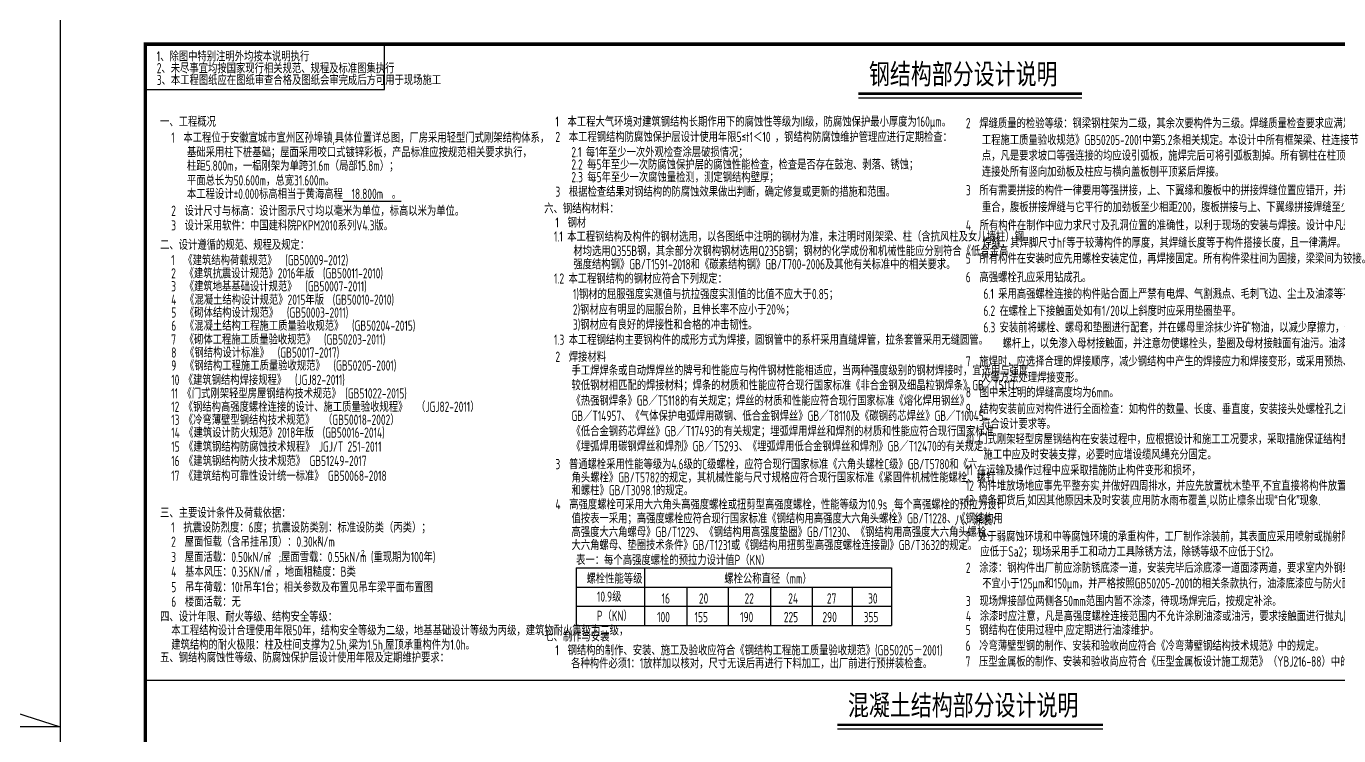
# Model space of a CAD drawing. Extents: x 9752569 to 9923256, y 1590558 to 2510207.
# Drawn here: x 9810322 to 9867987, y 2442609 to 2473795 of the extents above; entities that cross this region are included whole.
import ezdxf

# ---------------------------------------------------------------- set-up
doc = ezdxf.new("R2010")
doc.units = 0
doc.header["$LTSCALE"] = 1000
doc.header["$MEASUREMENT"] = 0
doc.layers.add('JZSM', color=3, linetype='CONTINUOUS')
doc.layers.add('PUB_TITLE', color=4, linetype='CONTINUOUS')
doc.styles.add('TSSD_REIN', font='atssdeng.shx', dxfattribs={"width": 0.7, "bigfont": 'atssdchn.shx'})
doc.styles.add('图签黑体', font='simhei.ttf', dxfattribs={"width": 0.75})

msp = doc.modelspace()

# ---------------------------------------------------------------- linework, layer by layer
at = {"layer": 'JZSM', "color": 1}
for p, q in [((9826055.5, 2471007.3), (9826055.5, 2473007.3)), ((9815555.5, 2471007.3), (9826055.5, 2471007.3))]:
    msp.add_line(p, q, dxfattribs=at)
at = {"layer": 'JZSM'}
for p, q in [((9846884.5, 2470651.2), (9856705.7, 2470651.2)), ((9834481.5, 2449986.3), (9834481.5, 2447460.9)), ((9834481.5, 2449986.3), (9848334.2, 2449986.3)), ((9837481.2, 2449986.3), (9837481.2, 2447460.9)), ((9848334.2, 2449986.3), (9848334.2, 2447460.9)), ((9834481.5, 2449144.5), (9848334.2, 2449144.5)), ((9839345.7, 2449144.5), (9839345.7, 2447460.9)), ((9841154.6, 2449144.5), (9841154.6, 2447460.9)), ((9843019, 2449144.5), (9843019, 2447460.9)), ((9844855.7, 2449144.5), (9844855.7, 2447460.9)), ((9846608.9, 2449144.5), (9846608.9, 2447460.9)), ((9834481.5, 2448302.7), (9848334.2, 2448302.7)), ((9834481.5, 2447460.9), (9848334.2, 2447460.9)), ((9845961.7, 2442911.5), (9857628.5, 2442911.5))]:
    msp.add_line(p, q, dxfattribs=at)
for points, const_width in [([(9846884.5, 2470832.8), (9856705.7, 2470832.8)], 106.3), ([(9846884.5, 2470853.1), (9856705.7, 2470853.1)], 31.9), ([(9845961.7, 2443093), (9857628.5, 2443093)], 106.3), ([(9845961.7, 2443113.4), (9857628.5, 2443113.4)], 31.9)]:
    msp.add_lwpolyline(points, dxfattribs=dict(at, const_width=const_width))
at = {"layer": 'PUB_TITLE'}
msp.add_line((9815555.5, 2445048.4), (9891155.5, 2445048.4), dxfattribs=at)
msp.add_lwpolyline([(9811805.5, 2411507.3), (9900905.5, 2411507.3), (9900905.5, 2474507.3), (9811805.5, 2474507.3)], close=True, dxfattribs=at)
at = {"layer": 'PUB_TITLE', "const_width": 150}
msp.add_lwpolyline([(9815555.5, 2413007.3), (9899405.5, 2413007.3), (9899405.5, 2473007.3), (9815555.5, 2473007.3)], close=True, dxfattribs=at)
at = {"layer": 'PUB_TITLE', "color": 6}
msp.add_lwpolyline([(9803252.5, 2445740), (9811805.5, 2443007.3), (9752568.9, 2443007.3)], dxfattribs=at)

# ---------------------------------------------------------------- texts
at = {"layer": 'JZSM', "color": 1, "style": 'TSSD_REIN', "width": 0.7}
for s, p in [('1、除图中特别注明外均按本说明执行', (9816055.5, 2472248.7)), ('2、未尽事宜均按国家现行相关规范、规程及标准图集执行', (9816055.5, 2471727.6)), ('3、本工程图纸应在图纸审查合格及图纸会审完成后方可用于现场施工', (9816055.5, 2471207.3)), ('1  本工程位于安徽宣城市宣州区孙埠镇,具体位置详总图，厂房采用轻型门式刚架结构体系，', (9816692.2, 2468677.4)), ('基础采用柱下桩基础；屋面采用咬口式镀锌彩板，产品标准应按规范相关要求执行，', (9817384.1, 2468037.9)), ('柱距5.800m，一榀刚架为单跨31.6m（局部15.8m）；', (9817384.1, 2467439.1)), ('平面总长为50.600m，总宽31.600m。', (9817384.1, 2466795.4)), ('本工程设计%%P0.000标高相当于黄海高程%%U  18.800m  。', (9817384.1, 2466201.8)), ('1  抗震设防烈度：6度；抗震设防类别：标准设防类（丙类）；', (9816692.2, 2451541.8))]:
    msp.add_text(s, height=450, dxfattribs=at).set_placement(p)
at = {"layer": 'JZSM'}
for s, height, style, width, p in [('钢结构部分设计说明', 900, '图签黑体', 0.75, (9847345.5, 2471245.9)), ('一、工程概况', 450, 'TSSD_REIN', 0.7, (9816201.5, 2469378.6)), ('1  本工程大气环境对建筑钢结构长期作用下的腐蚀性等级为II级，防腐蚀保护最小厚度为160μm。', 450, 'TSSD_REIN', 0.7, (9833570.4, 2469378.4)), ('2  焊缝质量的检验等级：钢梁钢柱架为二级，其余次要构件为三级。焊缝质量检查要求应满足《钢结构', 450, 'TSSD_REIN', 0.7, (9851606.4, 2469309.7)), ('2  本工程钢结构防腐蚀保护层设计使用年限5≤t1＜10 ，钢结构防腐蚀维护管理应进行定期检查：', 450, 'TSSD_REIN', 0.7, (9833570.4, 2468704.3)), ('工程施工质量验收规范》GB50205-2001中第5.2条相关规定。本设计中所有框架梁、柱连接节', 450, 'TSSD_REIN', 0.7, (9852306.8, 2468571.4)), ('2.1 每1年至少一次外观检查涂层破损情况；', 450, 'TSSD_REIN', 0.7, (9834272.8, 2468039.3)), ('点，凡是要求坡口等强连接的均应设引弧板，施焊完后可将引弧板割掉。所有钢柱在柱顶、上下柱', 450, 'TSSD_REIN', 0.7, (9852306.8, 2467888.5)), ('2.2 每5年至少一次防腐蚀保护层的腐蚀性能检查，检查是否存在鼓泡、剥落、锈蚀；', 450, 'TSSD_REIN', 0.7, (9834272.8, 2467493.3)), ('连接处所有竖向加劲板及柱应与横向盖板刨平顶紧后焊接。', 450, 'TSSD_REIN', 0.7, (9852306.8, 2467180.7)), ('2.3 每5年至少一次腐蚀量检测，测定钢结构壁厚；', 450, 'TSSD_REIN', 0.7, (9834272.8, 2466937.8)), ('3  根据检查结果对钢结构的防腐蚀效果做出判断，确定修复或更新的措施和范围。', 450, 'TSSD_REIN', 0.7, (9833570.4, 2466298.7)), ('3  所有需要拼接的构件一律要用等强拼接，上、下翼缘和腹板中的拼接焊缝位置应错开，并避免与加劲板', 450, 'TSSD_REIN', 0.7, (9851606.4, 2466362.1)), ('2  设计尺寸与标高：设计图示尺寸均以毫米为单位，标高以米为单位。', 450, 'TSSD_REIN', 0.7, (9816692.2, 2465458.8)), ('六、钢结构材料：', 450, 'TSSD_REIN', 0.7, (9833079.7, 2465563.8)), ('重合，腹板拼接焊缝与它平行的加劲板至少相距200，腹板拼接与上、下翼缘拼接焊缝至少相距200。', 450, 'TSSD_REIN', 0.7, (9852312.4, 2465623.7)), ('3  设计采用软件：中国建科院PKPM2010系列V4.3版。', 450, 'TSSD_REIN', 0.7, (9816692.2, 2464817.5)), ('1  钢材', 450, 'TSSD_REIN', 0.7, (9833570.4, 2464944)), ('4  所有构件在制作中应力求尺寸及孔洞位置的准确性，以利于现场的安装与焊接。设计中凡是未注明的', 450, 'TSSD_REIN', 0.7, (9851601.4, 2464826.7)), ('1.1 本工程钢结构及构件的钢材选用，以各图纸中注明的钢材为准，未注明时刚架梁、柱（含抗风柱及女儿墙柱）钢', 450, 'TSSD_REIN', 0.7, (9833508.7, 2464329.7)), ('二、设计遵循的规范、规程及规定：', 450, 'TSSD_REIN', 0.7, (9816201.5, 2463966.7)), ('材均选用Q355B钢，其余部分次钢构钢材选用Q235B钢；钢材的化学成份和机械性能应分别符合《低合金高', 450, 'TSSD_REIN', 0.7, (9834359.7, 2463695.8)), ('焊缝，其焊脚尺寸hf等于较薄构件的厚度，其焊缝长度等于构件搭接长度，且一律满焊。', 450, 'TSSD_REIN', 0.7, (9852325.6, 2464059.8)), ('1  《建筑结构荷载规范》  (GB50009-2012)', 450, 'TSSD_REIN', 0.7, (9816692.2, 2463290.3)), ('强度结构钢》GB/T1591-2018和《碳素结构钢》GB/T700-2006及其他有关标准中的相关要求。', 450, 'TSSD_REIN', 0.7, (9834359.7, 2463111.1)), ('5  所有构件在安装时应先用螺栓安装定位，再焊接固定。所有构件梁柱间为固接，梁梁间为铰接。', 450, 'TSSD_REIN', 0.7, (9851601.4, 2463364)), ('2  《建筑抗震设计规范》2016年版  (GB50011-2010)', 450, 'TSSD_REIN', 0.7, (9816692.2, 2462710.3)), ('1.2 本工程钢结构的钢材应符合下列规定： ', 450, 'TSSD_REIN', 0.7, (9833508.7, 2462480.6)), ('6  高强螺栓孔应采用钻成孔。', 450, 'TSSD_REIN', 0.7, (9851601.4, 2462541.3)), ('3  《建筑地基基础设计规范》  (GB50007-2011)   ', 450, 'TSSD_REIN', 0.7, (9816692.2, 2462139)), ('1)钢材的屈服强度实测值与抗拉强度实测值的比值不应大于0.85；', 450, 'TSSD_REIN', 0.7, (9834341.7, 2461797.6)), ('6.1 采用高强螺栓连接的构件贴合面上严禁有电焊、气割溅点、毛刺飞边、尘土及油漆等不洁物质。', 450, 'TSSD_REIN', 0.7, (9852377.1, 2461810.6)), ('4  《混凝土结构设计规范》2015年版  (GB50010-2010)   ', 450, 'TSSD_REIN', 0.7, (9816692.2, 2461550.6)), ('5  《砌体结构设计规范》  (GB50003-2011)   ', 450, 'TSSD_REIN', 0.7, (9816692.2, 2460984.2)), ('2)钢材应有明显的屈服台阶，且伸长率不应小于20％；', 450, 'TSSD_REIN', 0.7, (9834341.7, 2461121.9)), ('6.2 在螺栓上下接触面处如有1/20以上斜度时应采用垫圈垫平。', 450, 'TSSD_REIN', 0.7, (9852377.1, 2461062.2)), ('6  《混凝土结构工程施工质量验收规范》  (GB50204-2015)', 450, 'TSSD_REIN', 0.7, (9816692.2, 2460409.9)), ('3)钢材应有良好的焊接性和合格的冲击韧性。', 450, 'TSSD_REIN', 0.7, (9834341.7, 2460456.6)), ('6.3 安装前将螺栓、螺母和垫圈进行配套，并在螺母里涂抹少许矿物油，以减少摩擦力，但切忌沾在', 450, 'TSSD_REIN', 0.7, (9852377.1, 2460335.3)), ('7  《砌体工程施工质量验收规范》  (GB50203-2011) ', 450, 'TSSD_REIN', 0.7, (9816692.2, 2459803.9)), ('1.3 本工程钢结构主要钢构件的成形方式为焊接，圆钢管中的系杆采用直缝焊管，拉条套管采用无缝圆管。', 450, 'TSSD_REIN', 0.7, (9833508.7, 2459791)), ('螺杆上，以免渗入母材接触面，并注意勿使螺栓头，垫圈及母材接触面有油污。油漆等不洁物质。', 450, 'TSSD_REIN', 0.7, (9853214.7, 2459639)), ('8  《钢结构设计标准》  (GB50017-2017)', 450, 'TSSD_REIN', 0.7, (9816692.2, 2459227.6)), ('2  焊接材料', 450, 'TSSD_REIN', 0.7, (9833570.4, 2459041.8)), ('9  《钢结构工程施工质量验收规范》  (GB50205-2001)', 450, 'TSSD_REIN', 0.7, (9816692.2, 2458658.4)), ('手工焊焊条或自动焊焊丝的牌号和性能应与构件钢材性能相适应，当两种强度级别的钢材焊接时，宜选用与强度', 450, 'TSSD_REIN', 0.7, (9834278.2, 2458446.4)), ('7  施焊时，应选择合理的焊接顺序，减少钢结构中产生的焊接应力和焊接变形，或采用预热、锤击或整体回', 450, 'TSSD_REIN', 0.7, (9851601.4, 2458842.8)), ('10 《建筑钢结构焊接规程》  (JGJ82-2011)  ', 450, 'TSSD_REIN', 0.7, (9816692.2, 2458026.2)), ('较低钢材相匹配的焊接材料；焊条的材质和性能应符合现行国家标准《非合金钢及细晶粒钢焊条》GB／T5117、', 450, 'TSSD_REIN', 0.7, (9834278.2, 2457793.5)), ('火等方法处理焊接变形。', 450, 'TSSD_REIN', 0.7, (9852277.2, 2458133.8)), ('11 《门式刚架轻型房屋钢结构技术规范》 (GB51022-2015) ', 450, 'TSSD_REIN', 0.7, (9816692.2, 2457433.7)), ('8  图中未注明的焊缝高度均为6mm。', 450, 'TSSD_REIN', 0.7, (9851601.4, 2457480.5)), ('12 《钢结构高强度螺栓连接的设计、施工质量验收规程》  （JGJ82-2011）', 450, 'TSSD_REIN', 0.7, (9816692.2, 2456844.9)), ('《热强钢焊条》GB／T5118的有关规定；焊丝的材质和性能应符合现行国家标准《熔化焊用钢丝》', 450, 'TSSD_REIN', 0.7, (9834278.2, 2457119.4)), ('9  结构安装前应对构件进行全面检查：如构件的数量、长度、垂直度，安装接头处螺栓孔之间的尺寸是否', 450, 'TSSD_REIN', 0.7, (9851601.4, 2456750.7)), ('13 《冷弯薄壁型钢结构技术规范》  （GB50018-2002）', 450, 'TSSD_REIN', 0.7, (9816692.2, 2456272.8)), ('GB／T14957、《气体保护电弧焊用碳钢、低合金钢焊丝》GB／T8110及《碳钢药芯焊丝》GB／T10045、', 450, 'TSSD_REIN', 0.7, (9834278.2, 2456445.7)), ('符合设计要求等。', 450, 'TSSD_REIN', 0.7, (9852277.2, 2456096.9)), ('14 《建筑设计防火规范》2018年版  (GB50016-2014) ', 450, 'TSSD_REIN', 0.7, (9816692.2, 2455708.9)), ('《低合金钢药芯焊丝》GB／T17493的有关规定；埋弧焊用焊丝和焊剂的材质和性能应符合现行国家标准', 450, 'TSSD_REIN', 0.7, (9834278.2, 2455774)), ('15 《建筑钢结构防腐蚀技术规程》 JGJ/T 251-2011', 450, 'TSSD_REIN', 0.7, (9816692.2, 2455093.3)), ('《埋弧焊用碳钢焊丝和焊剂》GB／T5293、《埋弧焊用低合金钢焊丝和焊剂》GB／T12470的有关规定。', 450, 'TSSD_REIN', 0.7, (9834278.2, 2455113)), ('10 门式刚架轻型房屋钢结构在安装过程中，应根据设计和施工工况要求，采取措施保证结构整体稳固性。', 450, 'TSSD_REIN', 0.7, (9851601.4, 2455425)), ('16 《建筑钢结构防火技术规范》 GB51249-2017', 450, 'TSSD_REIN', 0.7, (9816692.2, 2454465.9)), ('3  普通螺栓采用性能等级为4.6级的C级螺栓，应符合现行国家标准《六角头螺栓C级》GB/T5780和《六', 450, 'TSSD_REIN', 0.7, (9833570.4, 2454323.8)), ('施工中应及时安装支撑，必要时应增设缆风绳充分固定。 ', 450, 'TSSD_REIN', 0.7, (9852382.1, 2454748.9)), ('17 《建筑结构可靠性设计统一标准》 GB50068-2018', 450, 'TSSD_REIN', 0.7, (9816692.2, 2453810.1)), ('角头螺栓》GB/T5782的规定，其机械性能与尺寸规格应符合现行国家标准《紧固件机械性能螺栓、螺钉', 450, 'TSSD_REIN', 0.7, (9834279.8, 2453741.8)), ('11 在运输及操作过程中应采取措施防止构件变形和损坏，', 450, 'TSSD_REIN', 0.7, (9851601.4, 2454057.6)), ('和螺柱》GB/T3098.1的规定。', 450, 'TSSD_REIN', 0.7, (9834279.8, 2453174.8)), ('12 构件堆放场地应事先平整夯实,并做好四周排水，并应先放置枕木垫平,不宜直接将构件放置于地面上。', 450, 'TSSD_REIN', 0.7, (9851601.4, 2453375.7)), ('13 檩条卸货后,如因其他原因未及时安装,应用防水雨布覆盖,以防止檩条出现“白化”现象.', 450, 'TSSD_REIN', 0.7, (9851601.4, 2452734.4)), ('三、主要设计条件及荷载依据：', 450, 'TSSD_REIN', 0.7, (9816201.5, 2452186.1)), ('4  高强度螺栓可采用大六角头高强度螺栓或扭剪型高强度螺栓，性能等级为10.9s ,每个高强螺栓的预拉力设计', 450, 'TSSD_REIN', 0.7, (9833570.4, 2452553.8)), ('值按表一采用；高强度螺栓应符合现行国家标准《钢结构用高强度大六角头螺栓》GB/T1228、《钢结构用', 450, 'TSSD_REIN', 0.7, (9834278.1, 2451941.2)), ('八、涂装：', 450, 'TSSD_REIN', 0.7, (9851115.7, 2451855.9)), ('2  屋面恒载（含吊挂吊顶）：0.30kN/m', 450, 'TSSD_REIN', 0.7, (9816692.2, 2450914.5)), ('2', 300, 'TSSD_REIN', 0.7, (9823110.3, 2451081.9)), ('高强度大六角螺母》GB/T1229、《钢结构用高强度垫圈》GB/T1230、《钢结构用高强度大六角头螺栓、', 450, 'TSSD_REIN', 0.7, (9834278.1, 2451342.3)), ('1  处于弱腐蚀环境和中等腐蚀环境的承重构件，工厂制作涂装前，其表面应采用喷射或抛射除锈方法，除锈等级不', 450, 'TSSD_REIN', 0.7, (9851606.4, 2451146.7)), ('2', 300, 'TSSD_REIN', 0.7, (9825023.7, 2450478.7)), ('大六角螺母、垫圈技术条件》GB/T1231或《钢结构用扭剪型高强度螺栓连接副》GB/T3632的规定。', 450, 'TSSD_REIN', 0.7, (9834278.1, 2450767.8)), ('应低于Sa2；现场采用手工和动力工具除锈方法，除锈等级不应低于St2。', 450, 'TSSD_REIN', 0.7, (9852239.2, 2450483)), ('3  屋面活载：0.50kN/m  ;屋面雪载：0.55kN/m (重现期为100年)', 450, 'TSSD_REIN', 0.7, (9816692.2, 2450241.2)), ('2', 300, 'TSSD_REIN', 0.7, (9820912, 2450399.2)), ('表一：每个高强度螺栓的预拉力设计值P（KN）', 450, 'TSSD_REIN', 0.7, (9834481.5, 2450112.4)), ('2  涂漆：钢构件出厂前应涂防锈底漆一道，安装完毕后涂底漆一道面漆两道，要求室内外钢结构漆膜干膜总厚度分别', 450, 'TSSD_REIN', 0.7, (9851606.4, 2449769.6)), ('4  基本风压：0.35KN/m ，地面粗糙度：B类', 450, 'TSSD_REIN', 0.7, (9816692.2, 2449597.8)), ('2', 300, 'TSSD_REIN', 0.7, (9820946.4, 2449800)), ('螺栓性能等级', 450, 'TSSD_REIN', 0.7, (9834937.1, 2449296.6)), ('螺栓公称直径（mm）', 450, 'TSSD_REIN', 0.7, (9840990.6, 2449296.6)), ('5  吊车荷载：10t吊车1台；相关参数及布置见吊车梁平面布置图', 450, 'TSSD_REIN', 0.7, (9816692.2, 2448918.6)), ('不宜小于125μm和150μm，并严格按照GB50205-2001的相关条款执行，油漆底漆应与防火面漆相匹配。', 450, 'TSSD_REIN', 0.7, (9852322, 2449082.8)), ('6  楼面活载：无 ', 450, 'TSSD_REIN', 0.7, (9816692.2, 2448276.6)), ('10.9级', 450, 'TSSD_REIN', 0.7, (9835396.5, 2448499)), ('16', 450, 'TSSD_REIN', 0.7, (9838235.6, 2448419.9)), ('20', 450, 'TSSD_REIN', 0.7, (9839877.4, 2448419.9)), ('22', 450, 'TSSD_REIN', 0.7, (9841881.1, 2448419.9)), ('24', 450, 'TSSD_REIN', 0.7, (9843801.2, 2448419.9)), ('27', 450, 'TSSD_REIN', 0.7, (9845498.8, 2448419.9)), ('30', 450, 'TSSD_REIN', 0.7, (9847307.6, 2448419.9)), ('3  现场焊接部位两侧各50mm范围内暂不涂漆，待现场焊完后，按规定补涂。', 450, 'TSSD_REIN', 0.7, (9851606.4, 2448306.1)), ('四、设计年限、耐火等级、结构安全等级：', 450, 'TSSD_REIN', 0.7, (9816201.5, 2447624)), ('P（KN）', 450, 'TSSD_REIN', 0.7, (9835391.3, 2447657.1)), ('100', 450, 'TSSD_REIN', 0.7, (9838040.8, 2447599.6)), ('155', 450, 'TSSD_REIN', 0.7, (9839682.6, 2447599.6)), ('190', 450, 'TSSD_REIN', 0.7, (9841686.3, 2447599.6)), ('225', 450, 'TSSD_REIN', 0.7, (9843606.4, 2447599.6)), ('290', 450, 'TSSD_REIN', 0.7, (9845304, 2447599.6)), ('355', 450, 'TSSD_REIN', 0.7, (9847112.8, 2447599.6)), ('4  涂漆时应注意，凡是高强度螺栓连接范围内不允许涂刷油漆或油污，要求接触面进行抛丸(喷砂)处理,U≥0.40。', 450, 'TSSD_REIN', 0.7, (9851606.4, 2447644.5)), ('本工程结构设计合理使用年限50年，结构安全等级为二级，地基基础设计等级为丙级，建筑物耐火等级为二级，', 450, 'TSSD_REIN', 0.7, (9816692.2, 2447019)), ('5  钢结构在使用过程中,应定期进行油漆维护。', 450, 'TSSD_REIN', 0.7, (9851595.7, 2447031.6)), ('建筑结构的耐火极限：柱及柱间支撑为2.5h,梁为1.5h,屋顶承重构件为1.0h。', 450, 'TSSD_REIN', 0.7, (9816692.2, 2446388.7)), ('七、制作与安装', 450, 'TSSD_REIN', 0.7, (9833079.7, 2446748.6)), ('6  冷弯薄壁型钢的制作、安装和验收尚应符合《冷弯薄壁钢结构技术规范》中的规定。', 450, 'TSSD_REIN', 0.7, (9851590.1, 2446343.3)), ('五、钢结构腐蚀性等级、防腐蚀保护层设计使用年限及定期维护要求：', 450, 'TSSD_REIN', 0.7, (9816201.5, 2445828.3)), ('1  钢结构的制作、安装、施工及验收应符合《钢结构工程施工质量验收规范》(GB50205－2001)', 450, 'TSSD_REIN', 0.7, (9833570.4, 2446143.5)), ('7  压型金属板的制作、安装和验收尚应符合《压型金属板设计施工规范》（YBJ216-88）中的规定。', 450, 'TSSD_REIN', 0.7, (9851590.1, 2445648.2)), ('各种构件必须1：1放样加以核对，尺寸无误后再进行下料加工，出厂前进行预拼装检查。 ', 450, 'TSSD_REIN', 0.7, (9834262.5, 2445570.9)), ('混凝土结构部分设计说明', 900, '图签黑体', 0.75, (9846422.7, 2443506.1))]:
    msp.add_text(s, height=height, dxfattribs=dict(at, style=style, width=width)).set_placement(p)

doc.saveas('drawing.dxf')
